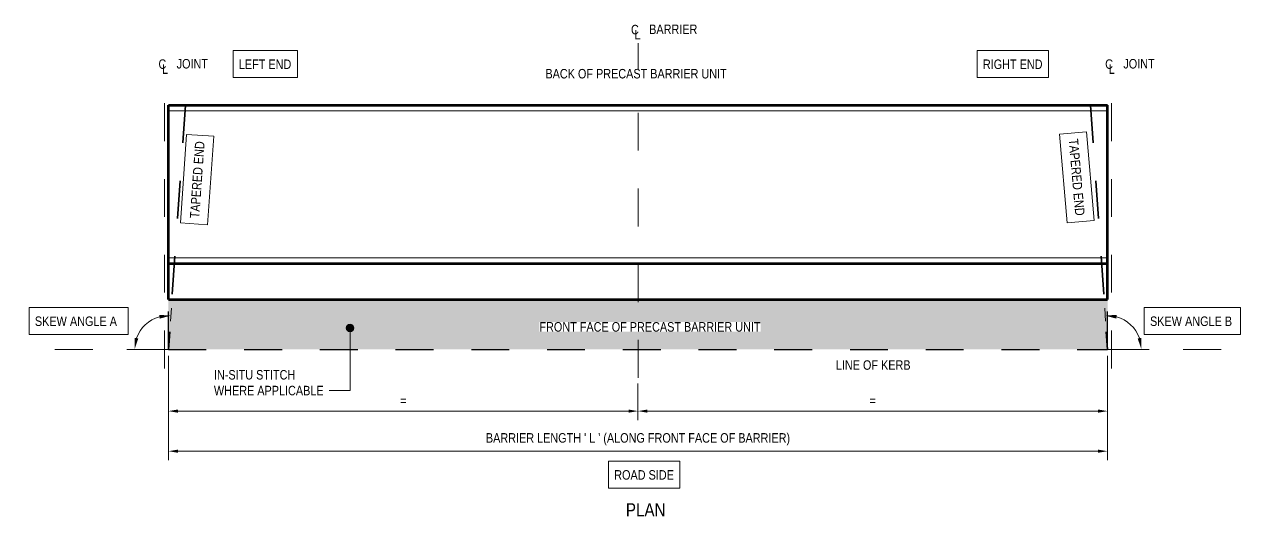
# Model space of a CAD drawing. Header units: metres. Extents: x 0.8 to 15.7, y 1.4 to 7.7.
# Drawn here: x 0.779 to 4.019, y 2.959 to 4.258 of the extents above; entities that cross this region are included whole.
import ezdxf

# ---------------------------------------------------------------- set-up
doc = ezdxf.new("R2010")
doc.units = ezdxf.units.M
doc.linetypes.add('JacobsCenter', pattern=[0.015, 0.009, -0.0015, 0.003, -0.0015])
doc.linetypes.add('JacobsDash', pattern=[0.0045, 0.003, -0.0015])
doc.layers.get('Defpoints').update_dxf_attribs({"color": 41})
for name, color, linetype, lineweight in [('D-BDGE', 7, 'Continuous', 13), ('D-BDGE-LINE', 7, 'Continuous', 9), ('D-ENHA-GEN-LINE', 7, 'Continuous', 13), ('D-ENHA-TEXT', 7, 'Continuous', 9), ('D-ENHA-TEXT-DIMS', 7, 'Continuous', 9)]:
    doc.layers.add(name, color=color, linetype=linetype, lineweight=lineweight)
doc.styles.add('Arial Narrow', font='ARIALN.TTF', dxfattribs={"height": 0.0025})
doc.styles.add('Arial Narrow_1', font='ARIALN.TTF', dxfattribs={"height": 0.025})
doc.styles.add('Arial Narrow_2', font='ARIALN.TTF', dxfattribs={"height": 0.035})
doc.dimstyles.new('____dd_____', dxfattribs={"dimscale": 0.3048, "dimtxt": 0.025586, "dimasz": 0.098425, "dimexe": 0.049213, "dimexo": 0.032808, "dimgap": 0.016404, "dimtad": 1, "dimdec": 3, "dimlfac": 1000, "dimrnd": 0.001, "dimzin": 0, "dimdsep": 46, "dimtxsty": 'Arial Narrow_1', "dimsah": 1, "dimcen": 0.09, "dimadec": 0, "dimazin": 0, "dimtfac": 1, "dimtdec": 4, "dimtix": 1, "dimtmove": 2, "dimatfit": 3, "dimfxl": 1, "dimtvp": 1, "dimtolj": 1, "dimtzin": 0, "dimlwd": 13, "dimlwe": 13, "dimarcsym": 2})
doc.dimstyles.new('____dd______1', dxfattribs={"dimscale": 0.3048, "dimtxt": 0.025586, "dimasz": 0.098425, "dimexe": 0.049213, "dimexo": 0.032808, "dimgap": 0.016404, "dimtad": 1, "dimdec": 3, "dimlfac": 1000, "dimrnd": 0.001, "dimzin": 0, "dimdsep": 46, "dimtxsty": 'Arial Narrow_1', "dimsah": 1, "dimcen": 0.09, "dimadec": 0, "dimazin": 0, "dimtfac": 1, "dimtdec": 4, "dimtix": 1, "dimtmove": 2, "dimatfit": 3, "dimfxl": 1, "dimtvp": 1, "dimtolj": 1, "dimtzin": 0, "dimlwd": 13, "dimlwe": 13, "dimarcsym": 2})
doc.dimstyles.new('Dimension_Standard_O__mm_', dxfattribs={"dimscale": 0.3048, "dimtxt": 0.025586, "dimasz": 0.082021, "dimexe": 0.07874, "dimexo": 0.049213, "dimgap": 0.049213, "dimtad": 1, "dimdec": 0, "dimlfac": 1000, "dimzin": 0, "dimdsep": 46, "dimtxsty": 'Arial Narrow_1', "dimsah": 1, "dimcen": 0.09, "dimaunit": 1, "dimadec": 4, "dimazin": 0, "dimtfac": 1, "dimtdec": 4, "dimtix": 1, "dimtmove": 0, "dimatfit": 3, "dimfxl": 1, "dimtvp": 1, "dimtfill": 1, "dimtolj": 1, "dimtzin": 0, "dimlwd": 18, "dimlwe": 18, "dimarcsym": 2})

# ---------------------------------------------------------------- blocks, each defined once
blk = doc.blocks.new('CS_Annot_Centreline Symbol_25Text1 - CS_Annot_Centreline Symbol 25Text-5732153-DRG-2871114 - BARRIER SET OUT DETAILS')
at = {"layer": 'D-ENHA-GEN-LINE', "lineweight": 9, "char_height": 0.0025, "attachment_point": 1, "style": 'Arial Narrow'}
for s, insert, width in [('C  ', (-0.00135, 0.00463), 0.0044093), ('L', (-0.00041, 0.00329), 0.0019241)]:
    blk.add_mtext(s, dxfattribs=dict(at, insert=insert, width=width))
blk = doc.blocks.new('DIMBLOCK1-DRG-2871114 - BARRIER SET OUT DETAILS')
at = {"layer": 'D-ENHA-TEXT-DIMS', "color": 0, "lineweight": 18, "transparency": 16777216}
for p, q in [((1.1589, 3.3832), (1.1589, 3.2132)), ((2.3989, 3.31), (2.3989, 3.2132)), ((1.1839, 3.2372), (2.3739, 3.2372))]:
    blk.add_line(p, q, dxfattribs=at)
at = {"layer": 'D-ENHA-TEXT-DIMS', "color": 0, "transparency": 16777216}
for points in [[(1.1839, 3.2414), (1.1839, 3.233), (1.1589, 3.2372)], [(2.3739, 3.2414), (2.3739, 3.233), (2.3989, 3.2372)]]:
    blk.add_solid(points, dxfattribs=at)
at = {"layer": 'Defpoints', "color": 0, "transparency": 16777216}
for p in [(1.1589, 3.3982), (2.3989, 3.325), (2.3989, 3.2372)]:
    blk.add_point(p, dxfattribs=at)
at = {"layer": 'D-ENHA-TEXT-DIMS', "color": 0, "lineweight": 18, "transparency": 16777216, "insert": (1.7789, 3.2647), "char_height": 0.025, "width": 0.019981, "attachment_point": 5, "style": 'Arial Narrow_1', "bg_fill": 3, "box_fill_scale": 1.1, "bg_fill_color": 256, "bg_fill_true_color": 13158600, "bg_fill_transparency": 0}
blk.add_mtext('\\A1;=', dxfattribs=at)
blk = doc.blocks.new('DIMBLOCK2-DRG-2871114 - BARRIER SET OUT DETAILS')
at = {"layer": 'D-ENHA-TEXT-DIMS', "color": 0, "lineweight": 18, "transparency": 16777216}
for p, q in [((3.6389, 3.3759), (3.6389, 3.2132)), ((2.3989, 3.31), (2.3989, 3.2132)), ((2.4239, 3.2372), (3.6139, 3.2372))]:
    blk.add_line(p, q, dxfattribs=at)
at = {"layer": 'D-ENHA-TEXT-DIMS', "color": 0, "transparency": 16777216}
for points in [[(2.4239, 3.2414), (2.4239, 3.233), (2.3989, 3.2372)], [(3.6139, 3.2414), (3.6139, 3.233), (3.6389, 3.2372)]]:
    blk.add_solid(points, dxfattribs=at)
at = {"layer": 'Defpoints', "color": 0, "transparency": 16777216}
for p in [(3.6389, 3.3909), (2.3989, 3.325), (3.6389, 3.2372)]:
    blk.add_point(p, dxfattribs=at)
at = {"layer": 'D-ENHA-TEXT-DIMS', "color": 0, "lineweight": 18, "transparency": 16777216, "insert": (3.0189, 3.2647), "char_height": 0.025, "width": 0.019981, "attachment_point": 5, "style": 'Arial Narrow_1', "bg_fill": 3, "box_fill_scale": 1.1, "bg_fill_color": 256, "bg_fill_true_color": 13158600, "bg_fill_transparency": 0}
blk.add_mtext('\\A1;=', dxfattribs=at)
blk = doc.blocks.new('DIMBLOCK3-DRG-2871114 - BARRIER SET OUT DETAILS')
at = {"layer": 'D-ENHA-TEXT-DIMS', "color": 0, "lineweight": 18, "transparency": 16777216}
for p, q in [((1.1589, 3.3832), (1.1589, 3.1073)), ((3.6389, 3.3832), (3.6389, 3.1073)), ((1.1839, 3.1313), (3.6139, 3.1313))]:
    blk.add_line(p, q, dxfattribs=at)
at = {"layer": 'D-ENHA-TEXT-DIMS', "color": 0, "transparency": 16777216}
for points in [[(1.1839, 3.1355), (1.1839, 3.1272), (1.1589, 3.1313)], [(3.6139, 3.1355), (3.6139, 3.1272), (3.6389, 3.1313)]]:
    blk.add_solid(points, dxfattribs=at)
at = {"layer": 'Defpoints', "color": 0, "transparency": 16777216}
for p in [(1.1589, 3.3982), (3.6389, 3.3982), (3.6389, 3.1313)]:
    blk.add_point(p, dxfattribs=at)
at = {"layer": 'D-ENHA-TEXT-DIMS', "color": 0, "lineweight": 18, "transparency": 16777216, "insert": (2.3989, 3.1627), "char_height": 0.025, "width": 0.966411, "attachment_point": 5, "style": 'Arial Narrow_1', "bg_fill": 3, "box_fill_scale": 1.1, "bg_fill_color": 256, "bg_fill_true_color": 13158600, "bg_fill_transparency": 0}
blk.add_mtext("\\A1;BARRIER LENGTH ' L ' (ALONG FRONT FACE OF BARRIER)", dxfattribs=at)
blk = doc.blocks.new('DIMBLOCK7-DRG-2871114 - BARRIER SET OUT DETAILS')
at = {"layer": 'D-ENHA-TEXT-DIMS', "color": 0, "lineweight": 13, "transparency": 16777216}
for p, q in [((1.1666, 3.5093), (1.1641, 3.4744)), ((1.0494, 3.4), (1.0844, 3.4))]:
    blk.add_line(p, q, dxfattribs=at)
blk.add_arc((1.1589, 3.4), 0.0895, 105.2857, 160.7143, dxfattribs=at)
at = {"layer": 'D-ENHA-TEXT-DIMS', "color": 0, "transparency": 16777216}
for points in [[(1.1348, 3.4914), (1.1358, 3.4814), (1.1652, 3.4894)], [(1.0793, 3.4288), (1.0695, 3.4304), (1.0694, 3.4)]]:
    blk.add_solid(points, dxfattribs=at)
at = {"layer": 'Defpoints', "color": 0, "transparency": 16777216}
for p in [(1.1673, 3.5193), (1.1178, 3.4796), (1.0394, 3.4), (1.1589, 3.4)]:
    blk.add_point(p, dxfattribs=at)
at = {"layer": 'D-ENHA-TEXT-DIMS', "color": 0, "lineweight": 13, "transparency": 16777216, "insert": (1.0843, 3.48), "char_height": 0.025, "attachment_point": 5, "rotation": 43, "style": 'Arial Narrow_1'}
blk.add_mtext('\\A1;\u200e', dxfattribs=at)
blk = doc.blocks.new('DIMBLOCK8-DRG-2871114 - BARRIER SET OUT DETAILS')
at = {"layer": 'D-ENHA-TEXT-DIMS', "color": 0, "lineweight": 13, "transparency": 16777216}
for p, q in [((3.6313, 3.5093), (3.6337, 3.4744)), ((3.7485, 3.4), (3.7135, 3.4))]:
    blk.add_line(p, q, dxfattribs=at)
blk.add_arc((3.6389, 3.4), 0.0895, 19.2857, 74.7143, dxfattribs=at)
at = {"layer": 'D-ENHA-TEXT-DIMS', "color": 0, "transparency": 16777216}
for points in [[(3.6621, 3.4814), (3.663, 3.4914), (3.6327, 3.4894)], [(3.7284, 3.4304), (3.7185, 3.4288), (3.7285, 3.4)]]:
    blk.add_solid(points, dxfattribs=at)
at = {"layer": 'Defpoints', "color": 0, "transparency": 16777216}
for p in [(3.6306, 3.5193), (3.7154, 3.4466), (3.6389, 3.4), (3.7585, 3.4)]:
    blk.add_point(p, dxfattribs=at)
at = {"layer": 'D-ENHA-TEXT-DIMS', "color": 0, "lineweight": 13, "transparency": 16777216, "insert": (3.7135, 3.48), "char_height": 0.025, "attachment_point": 5, "rotation": 317, "style": 'Arial Narrow_1'}
blk.add_mtext('\\A1;\u200e', dxfattribs=at)

msp = doc.modelspace()

# ---------------------------------------------------------------- hatches: boundary and pattern name
at = {"layer": 'D-BDGE-LINE', "true_color": 0xebebeb}
msp.add_hatch(color=7, dxfattribs=at).paths.add_polyline_path([(3.6389361, 3.4000268), (3.6389361, 3.5320268), (1.1589361, 3.5320268), (1.1589361, 3.4000268)])
at = {"layer": 'D-ENHA-TEXT'}
h = msp.add_hatch(color=256, dxfattribs=at)
edge = h.paths.add_edge_path()
edge.add_arc((1.638542, 3.456716), 0.01, 0, 360)

# ---------------------------------------------------------------- linework, layer by layer
at = {"layer": 'D-BDGE', "linetype": 'JacobsCenter'}
for p, q in [((2.3989361, 3.3250268), (2.3989361, 4.2087832)), ((1.1489361, 3.3500268), (1.1489361, 4.1100268)), ((3.6489361, 3.3500268), (3.6489361, 4.1100268))]:
    msp.add_line(p, q, dxfattribs=at)
at = {"layer": 'D-BDGE', "lineweight": 70}
for p, q in [((1.1589361, 4.0450268), (3.6389361, 4.0450268)), ((1.1589361, 3.5320268), (1.1589361, 4.0450268)), ((3.6389361, 3.5320268), (3.6389361, 4.0450268)), ((1.1589361, 3.6270268), (3.6389361, 3.6270268)), ((1.1589361, 3.5320268), (3.6389361, 3.5320268))]:
    msp.add_line(p, q, dxfattribs=at)
at = {"layer": 'D-BDGE', "linetype": 'JacobsDash', "lineweight": 35}
for p, q in [((1.2040389, 4.0450268), (1.1589361, 3.4000268)), ((3.5938333, 4.0450268), (3.6389361, 3.4000268))]:
    msp.add_line(p, q, dxfattribs=at)
at = {"layer": 'D-BDGE', "lineweight": 18}
for p, q in [((1.1589361, 4.0300268), (3.6389361, 4.0300268)), ((1.1589361, 3.6420268), (3.6389361, 3.6420268))]:
    msp.add_line(p, q, dxfattribs=at)
at = {"layer": 'D-BDGE', "linetype": 'JacobsDash', "lineweight": 25}
for p, q in [((1.1589361, 3.4000268), (1.1589361, 3.5320268)), ((3.6389361, 3.4000268), (3.6389361, 3.5320268)), ((1.1589361, 3.4000268), (3.6389361, 3.4000268))]:
    msp.add_line(p, q, dxfattribs=at)
at = {"layer": 'D-BDGE', "linetype": 'JacobsDash', "lineweight": 18}
for p, q in [((1.1589361, 3.4000268), (0.7789361, 3.4000268)), ((3.6389361, 3.4000268), (4.0189361, 3.4000268))]:
    msp.add_line(p, q, dxfattribs=at)
at = {"layer": 'D-ENHA-TEXT'}
for p, q in [((1.638542, 3.456716), (1.638542, 3.2914539)), ((1.6111051, 3.2914539), (1.5838069, 3.2914539)), ((1.638542, 3.2914539), (1.6111051, 3.2914539))]:
    msp.add_line(p, q, dxfattribs=at)
at = {"layer": 'D-ENHA-TEXT', "lineweight": 18, "flags": 128}
for points in [[(1.3298992, 4.1894601), (1.4994992, 4.1894601), (1.4994992, 4.1177601), (1.3298992, 4.1177601)], [(3.2947018, 4.1894601), (3.4828018, 4.1894601), (3.4828018, 4.1177601), (3.2947018, 4.1177601)], [(1.1906476, 3.7342354), (1.2069986, 3.9680644), (1.2785239, 3.9630629), (1.262173, 3.7292339)], [(3.5323726, 3.7346085), (3.5119433, 3.9681165), (3.5833704, 3.9743656), (3.6037997, 3.7408575)], [(0.7912329, 3.5107663), (1.0529827, 3.5107663), (1.0529827, 3.4390663), (0.7912329, 3.4390663)], [(3.7360277, 3.5107663), (3.9902461, 3.5107663), (3.9902461, 3.4390663), (3.7360277, 3.4390663)]]:
    msp.add_lwpolyline(points, close=True, dxfattribs=at)
at = {"layer": 'D-ENHA-TEXT'}
msp.add_circle((1.638542, 3.456716), 0.01, dxfattribs=at)

# ---------------------------------------------------------------- block references
at = {"layer": 'D-ENHA-GEN-LINE', "lineweight": 9, "xscale": 10, "yscale": 10, "zscale": 10}
for p in [(2.3939361, 4.2108674), (1.1461454, 4.1198556), (3.6461454, 4.1198556)]:
    msp.add_blockref('CS_Annot_Centreline Symbol_25Text1 - CS_Annot_Centreline Symbol 25Text-5732153-DRG-2871114 - BARRIER SET OUT DETAILS', p, dxfattribs=at)

# ---------------------------------------------------------------- texts
at = {"layer": 'D-ENHA-GEN-LINE', "lineweight": 9, "char_height": 0.025, "attachment_point": 1, "style": 'Arial Narrow_1', "bg_fill": 3, "box_fill_scale": 1, "bg_fill_color": 256, "bg_fill_true_color": 13158600, "bg_fill_transparency": 0}
for s, insert in [('BARRIER', (2.428393, 4.2580547)), ('JOINT', (1.1806023, 4.1670429)), ('JOINT', (3.6806023, 4.1670429))]:
    msp.add_mtext(s, dxfattribs=dict(at, insert=insert))
at = {"layer": 'D-ENHA-TEXT', "attachment_point": 1, "bg_fill": 3, "box_fill_scale": 1, "bg_fill_color": 256, "bg_fill_true_color": 13158600, "bg_fill_transparency": 0}
for s, insert, char_height, style in [('IN-SITU STITCH', (1.2790882, 3.3456257), 0.025, 'Arial Narrow_1'), ('PLAN', (2.366878, 2.9939702), 0.035, 'Arial Narrow_2')]:
    msp.add_mtext(s, dxfattribs=dict(at, insert=insert, char_height=char_height, style=style))

# ---------------------------------------------------------------- next in the draw order: texts
at = {"layer": 'D-ENHA-TEXT', "lineweight": 18, "char_height": 0.025, "attachment_point": 1, "style": 'Arial Narrow_1', "bg_fill": 3, "box_fill_scale": 1, "bg_fill_color": 256, "bg_fill_true_color": 13158600, "bg_fill_transparency": 0}
for s, insert in [('LEFT END', (1.3448992, 4.1657258)), ('RIGHT END', (3.3097018, 4.1657258)), ('SKEW', (0.8062329, 3.4870319)), ('SKEW', (3.7510277, 3.4870319))]:
    msp.add_mtext(s, dxfattribs=dict(at, insert=insert))
at = {"layer": 'D-ENHA-TEXT', "char_height": 0.025, "attachment_point": 1, "style": 'Arial Narrow_1', "bg_fill": 3, "box_fill_scale": 1, "bg_fill_color": 256, "bg_fill_true_color": 13158600, "bg_fill_transparency": 0}
for s, insert in [('BACK OF PRECAST BARRIER UNIT', (2.154404, 4.1407258)), ('FRONT FACE OF PRECAST BARRIER UNIT', (2.138653, 3.4721817)), ('WHERE APPLICABLE', (1.2790882, 3.3039539))]:
    msp.add_mtext(s, dxfattribs=dict(at, insert=insert))
at = {"layer": 'D-ENHA-TEXT', "lineweight": 18, "char_height": 0.025, "attachment_point": 1, "style": 'Arial Narrow_1', "bg_fill": 3, "box_fill_scale": 1, "bg_fill_color": 256, "bg_fill_transparency": 0}
for insert, rotation in [((3.5610337, 3.9573541), 275), ((1.2153705, 3.7475433), 86)]:
    msp.add_mtext('TAPERED END', dxfattribs=dict(at, insert=insert, rotation=rotation))

# ---------------------------------------------------------------- next in the draw order: texts
at = {"layer": 'D-ENHA-TEXT', "lineweight": 18, "char_height": 0.025, "attachment_point": 1, "style": 'Arial Narrow_1', "bg_fill": 3, "box_fill_scale": 1, "bg_fill_color": 256, "bg_fill_true_color": 13158600, "bg_fill_transparency": 0}
for s, insert in [(' ANGLE A', (0.8908996, 3.4870319)), (' ANGLE B', (3.8356944, 3.4870319))]:
    msp.add_mtext(s, dxfattribs=dict(at, insert=insert))

# ---------------------------------------------------------------- next in the draw order: dimensions: what is measured, and where the dimension line sits
at = {"layer": 'D-ENHA-TEXT-DIMS', "lineweight": 18}
dim = msp.add_linear_dim(base=(2.3989361, 3.2372051), p1=(1.1589361, 3.3982173), p2=(2.3989361, 3.3250268), text='=', dimstyle='Dimension_Standard_O__mm_', override={"dimpost": '<>', "dimfxl": 1.242158}, dxfattribs=at)
dim.commit()
dim.dimension.update_dxf_attribs({"geometry": 'DIMBLOCK1-DRG-2871114 - BARRIER SET OUT DETAILS', "text_midpoint": (1.7789361, 3.2647051)})

# ---------------------------------------------------------------- next in the draw order: dimensions: what is measured, and where the dimension line sits
dim = msp.add_linear_dim(base=(3.6389361, 3.2372051), p1=(2.3989361, 3.3250268), p2=(3.6389361, 3.390923), text='=', dimstyle='Dimension_Standard_O__mm_', override={"dimpost": '<>', "dimfxl": 1.24175}, dxfattribs=at)
dim.commit()
dim.dimension.update_dxf_attribs({"geometry": 'DIMBLOCK2-DRG-2871114 - BARRIER SET OUT DETAILS', "text_midpoint": (3.0189361, 3.2647051)})

# ---------------------------------------------------------------- next in the draw order: dimensions: what is measured, and where the dimension line sits
dim = msp.add_linear_dim(base=(3.6389361, 3.1313376), p1=(1.1589361, 3.3982173), p2=(3.6389361, 3.3982173), text="BARRIER LENGTH ' L ' (ALONG FRONT FACE OF BARRIER)", dimstyle='Dimension_Standard_O__mm_', override={"dimpost": '<>', "dimfxl": 2.48}, dxfattribs=at)
dim.commit()
dim.dimension.update_dxf_attribs({"geometry": 'DIMBLOCK3-DRG-2871114 - BARRIER SET OUT DETAILS', "text_midpoint": (2.3989361, 3.1627343)})

# ---------------------------------------------------------------- next in the draw order: linework, layer by layer
at = {"layer": 'D-ENHA-TEXT', "lineweight": 18, "flags": 128}
msp.add_lwpolyline([(2.3211332, 3.1049856), (2.5092332, 3.1049856), (2.5092332, 3.0332856), (2.3211332, 3.0332856)], close=True, dxfattribs=at)

# ---------------------------------------------------------------- next in the draw order: texts
at = {"layer": 'D-ENHA-TEXT', "insert": (2.9213803, 3.3713936), "char_height": 0.025, "attachment_point": 1, "style": 'Arial Narrow_1', "bg_fill": 3, "box_fill_scale": 1, "bg_fill_color": 256, "bg_fill_true_color": 13158600, "bg_fill_transparency": 0}
msp.add_mtext('LINE OF KERB', dxfattribs=at)

# ---------------------------------------------------------------- next in the draw order: dimensions: what is measured, and where the dimension line sits
at = {"layer": 'D-ENHA-TEXT-DIMS', "lineweight": 13}
for base, center, p1, p2, dimstyle, picture, middle in [((1.1178181, 3.4795778), (1.1589361, 3.4000268), (1.1672754, 3.5192847), (1.039387, 3.4000268), '____dd_____', 'DIMBLOCK7-DRG-2871114 - BARRIER SET OUT DETAILS', (1.0843296, 3.4800325)), ((3.715425, 3.4465938), (3.6389361, 3.4000268), (3.7584851, 3.4000268), (3.6305968, 3.5192847), '____dd______1', 'DIMBLOCK8-DRG-2871114 - BARRIER SET OUT DETAILS', (3.7135425, 3.4800325))]:
    dim = msp.add_angular_dim_3p(base=base, center=center, p1=p1, p2=p2, text='\u200e', dimstyle=dimstyle, override={"dimpost": '<>', "dimfxl": 0.174865}, dxfattribs=at)
    dim.commit()
    dim.dimension.update_dxf_attribs({"geometry": picture, "text_midpoint": middle})

# ---------------------------------------------------------------- next in the draw order: texts
at = {"layer": 'D-ENHA-TEXT', "lineweight": 18, "insert": (2.3361332, 3.0812512), "char_height": 0.025, "attachment_point": 1, "style": 'Arial Narrow_1', "bg_fill": 3, "box_fill_scale": 1, "bg_fill_color": 256, "bg_fill_true_color": 13158600, "bg_fill_transparency": 0}
msp.add_mtext('ROAD SIDE', dxfattribs=at)

doc.saveas('drawing.dxf')
